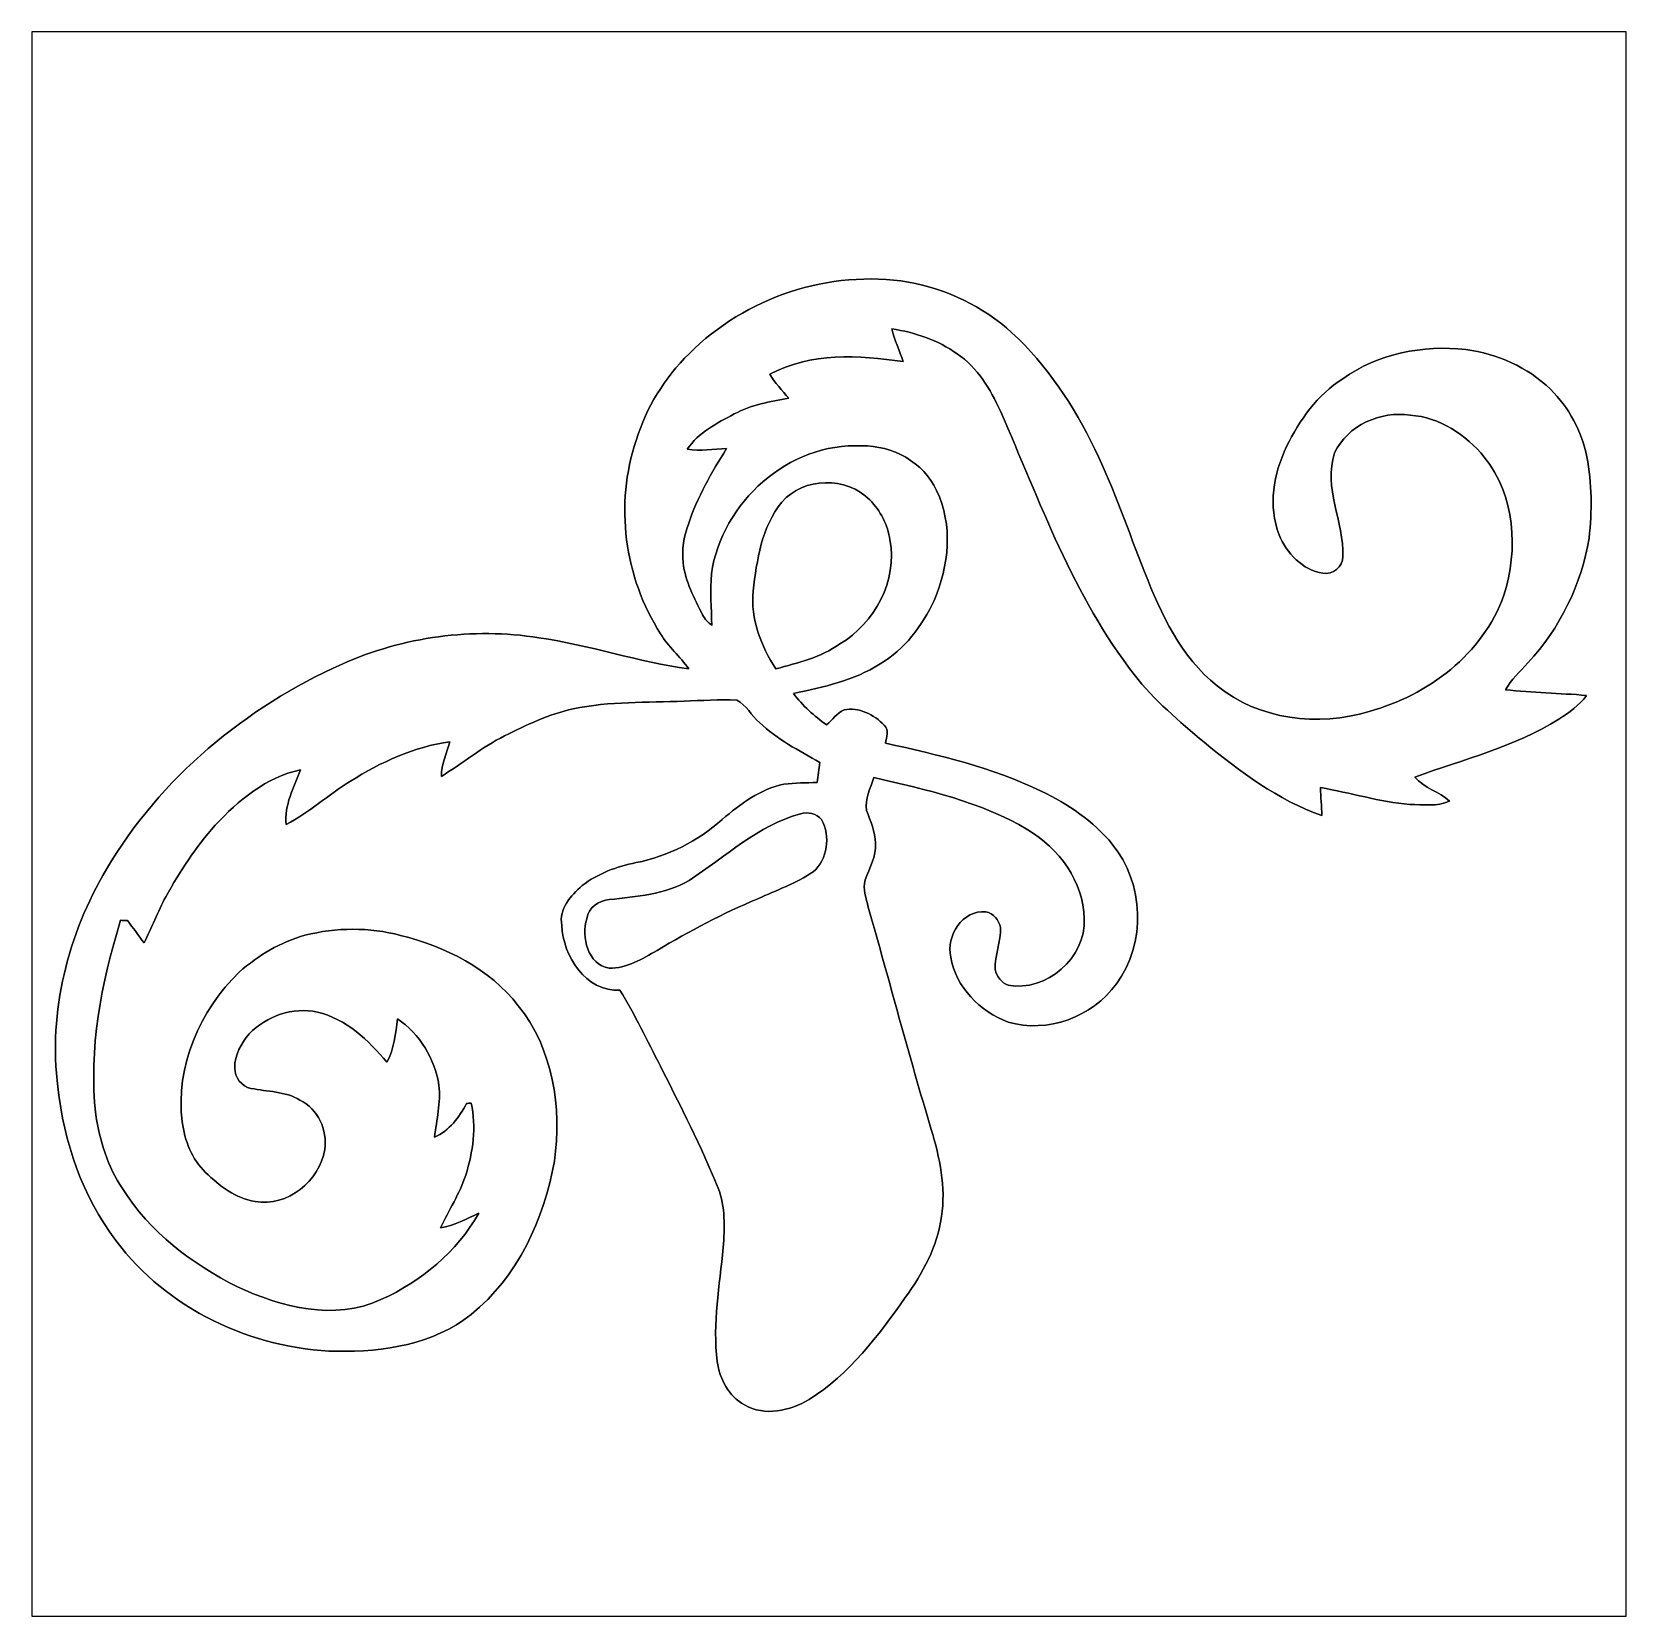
# Model space of a CAD drawing. Header units: centimetres. Extents: x -16.8 to 16.8, y -16.7 to 16.7.
import ezdxf

# ---------------------------------------------------------------- set-up
doc = ezdxf.new("R2010")
doc.units = ezdxf.units.CM
doc.header["$MEASUREMENT"] = 0
doc.layers.add('Layer 1', color=7, linetype='Continuous')

msp = doc.modelspace()

# ---------------------------------------------------------------- linework, layer by layer
at = {"layer": 'Layer 1', "color": 7}
for points, knots in [([(-16.77458, 16.66875), (-16.77458, 16.66875), (16.77458, 16.66875), (16.77458, 16.66875), (16.77458, 16.66875), (16.77458, 16.66875), (16.77458, -16.66875), (16.77458, -16.66875), (16.77458, -16.66875), (16.77458, -16.66875), (-16.77458, -16.66875), (-16.77458, -16.66875), (-16.77458, -16.66875), (-16.77458, -16.66875), (-16.77458, 16.66875), (-16.77458, 16.66875), (-16.77458, 16.66875), (-16.77458, 16.66875), (-16.77458, 16.66875), (-16.77458, 16.66875)], [0, 0, 0, 0, 0.16666667, 0.16666667, 0.16666667, 0.16666667, 0.33333333, 0.33333333, 0.33333333, 0.33333333, 0.5, 0.5, 0.5, 0.5, 0.66666667, 0.66666667, 0.66666667, 0.66666667, 1, 1, 1, 1]), ([(-2.94605, 9.89577), (-3.45652, 9.39059), (-3.84669, 8.76018), (-4.0573, 8.07297), (-4.0573, 8.07297), (-4.51132, 6.73206), (-4.312, 5.19183), (-3.54295, 4.00473), (-3.54295, 4.00473), (-3.38596, 3.72745), (-3.12914, 3.52637), (-2.9524, 3.2639), (-2.9524, 3.2639), (-4.01779, 3.40607), (-5.03943, 3.76872), (-6.10411, 3.91971), (-6.10411, 3.91971), (-7.50076, 4.13808), (-8.95526, 3.94088), (-10.24643, 3.36691), (-10.24643, 3.36691), (-12.27349, 2.4578), (-14.07372, 0.97226), (-15.20543, -0.95391), (-15.20543, -0.95391), (-16.01611, -2.32234), (-16.43133, -3.95182), (-16.22637, -5.54037), (-16.22637, -5.54037), (-16.10572, -6.69607), (-15.70743, -7.83096), (-15.00893, -8.76617), (-15.00893, -8.76617), (-13.92696, -10.20586), (-12.14332, -11.055), (-10.35438, -11.09627), (-10.35438, -11.09627), (-9.37366, -11.10862), (-8.31638, -10.95516), (-7.5311, -10.31946), (-7.5311, -10.31946), (-6.54861, -9.52994), (-5.99899, -8.31533), (-5.77991, -7.09718), (-5.77991, -7.09718), (-5.62046, -5.96865), (-5.80531, -4.72969), (-6.53944, -3.82411), (-6.53944, -3.82411), (-7.1441, -3.04341), (-8.07156, -2.57528), (-9.01559, -2.34491), (-9.01559, -2.34491), (-9.6714, -2.16994), (-10.37237, -2.17452), (-11.02889, -2.3428), (-11.02889, -2.3428), (-11.54395, -2.48144), (-12.00891, -2.76507), (-12.40825, -3.11432), (-12.40825, -3.11432), (-13.2401, -3.9183), (-13.75869, -5.10117), (-13.61087, -6.2678), (-13.61087, -6.2678), (-13.55937, -6.65868), (-13.41296, -7.05838), (-13.11769, -7.33178), (-13.11769, -7.33178), (-12.82629, -7.60906), (-12.48833, -7.8867), (-12.07664, -7.9435), (-12.07664, -7.9435), (-11.39296, -8.06626), (-10.72162, -7.51099), (-10.60979, -6.85094), (-10.60979, -6.85094), (-10.55088, -6.43961), (-10.75584, -5.99616), (-11.13261, -5.80813), (-11.13261, -5.80813), (-11.44552, -5.62398), (-11.81982, -5.63316), (-12.16519, -5.56295), (-12.16519, -5.56295), (-12.36239, -5.52662), (-12.50562, -5.33083), (-12.5035, -5.13468), (-12.5035, -5.13468), (-12.51514, -4.86269), (-12.3698, -4.61574), (-12.20047, -4.41537), (-12.20047, -4.41537), (-11.83146, -4.04636), (-11.28748, -3.84175), (-10.76607, -3.95993), (-10.76607, -3.95993), (-10.15788, -4.09681), (-9.69433, -4.55507), (-9.30169, -5.01191), (-9.30169, -5.01191), (-9.15529, -4.7304), (-9.11543, -4.41043), (-9.08085, -4.09963), (-9.08085, -4.09963), (-8.60989, -4.41396), (-8.29557, -4.93889), (-8.20914, -5.49557), (-8.20914, -5.49557), (-8.16716, -5.86317), (-8.25853, -6.22441), (-8.30051, -6.58707), (-8.30051, -6.58707), (-7.99042, -6.45548), (-7.77946, -6.17114), (-7.62706, -5.88151), (-7.62706, -5.88151), (-7.60271, -5.87939), (-7.55474, -5.87516), (-7.53039, -5.87304), (-7.53039, -5.87304), (-7.41751, -6.37611), (-7.49018, -6.90174), (-7.64575, -7.38752), (-7.64575, -7.38752), (-7.77134, -7.78016), (-7.99747, -8.12765), (-8.17668, -8.49559), (-8.17668, -8.49559), (-7.88705, -8.45467), (-7.63411, -8.3058), (-7.36988, -8.19221), (-7.36988, -8.19221), (-7.83202, -9.00183), (-8.58344, -9.63083), (-9.4301, -10.00901), (-9.4301, -10.00901), (-10.40412, -10.46198), (-11.52384, -10.16564), (-12.45059, -9.73772), (-12.45059, -9.73772), (-13.40591, -9.25971), (-14.29385, -8.58626), (-14.86817, -7.67186), (-14.86817, -7.67186), (-15.18214, -7.21113), (-15.34336, -6.66503), (-15.43015, -6.11928), (-15.43015, -6.11928), (-15.58466, -4.73534), (-15.31444, -3.3461), (-14.90804, -2.02706), (-14.90804, -2.02706), (-14.85971, -2.02777), (-14.81173, -2.02847), (-14.76375, -2.02918), (-14.76375, -2.02918), (-14.64557, -2.18581), (-14.53127, -2.34527), (-14.41344, -2.5019), (-14.41344, -2.5019), (-14.25011, -2.1844), (-14.12804, -1.84644), (-13.95624, -1.53247), (-13.95624, -1.53247), (-13.66449, -0.99695), (-13.32124, -0.48648), (-12.92013, -0.02681), (-12.92013, -0.02681), (-12.42907, 0.49177), (-11.84134, 0.99307), (-11.12273, 1.137), (-11.12273, 1.137), (-11.26173, 0.76835), (-11.46669, 0.39617), (-11.42365, -0.01129), (-11.42365, -0.01129), (-10.9414, 0.24271), (-10.53359, 0.61242), (-10.07286, 0.90029), (-10.07286, 0.90029), (-9.43504, 1.30175), (-8.7316, 1.62313), (-7.98019, 1.73143), (-7.98019, 1.73143), (-8.04933, 1.49049), (-8.15622, 1.25695), (-8.15658, 1.00118), (-8.15658, 1.00118), (-7.71172, 1.28199), (-7.29933, 1.61713), (-6.82766, 1.85385), (-6.82766, 1.85385), (-6.36588, 2.08703), (-5.89315, 2.3114), (-5.3848, 2.42288), (-5.3848, 2.42288), (-4.61786, 2.58727), (-3.82976, 2.55094), (-3.05082, 2.58586), (-3.05082, 2.58586), (-2.6797, 2.59397), (-2.30858, 2.62749), (-1.9371, 2.60914), (-1.9371, 2.60914), (-1.74096, 2.49731), (-1.63371, 2.28036), (-1.46015, 2.13783), (-1.46015, 2.13783), (-1.09608, 1.77447), (-0.629, 1.55258), (-0.19297, 1.29187), (-0.19297, 1.29187), (-0.21484, 1.15358), (-0.23354, 1.016), (-0.24977, 0.87665), (-0.24977, 0.87665), (-0.48225, 0.86466), (-0.71614, 0.86607), (-0.94721, 0.83749), (-0.94721, 0.83749), (-1.44709, 0.73201), (-1.87149, 0.42721), (-2.24578, 0.09349), (-2.24578, 0.09349), (-2.75943, -0.35878), (-3.38773, -0.67839), (-4.05906, -0.81315), (-4.05906, -0.81315), (-4.46617, -0.89218), (-4.86339, -1.04211), (-5.19536, -1.29575), (-5.19536, -1.29575), (-5.42996, -1.50671), (-5.69242, -1.78611), (-5.62328, -2.13289), (-5.62328, -2.13289), (-5.59576, -2.78059), (-5.11704, -3.52743), (-4.39949, -3.49885), (-4.39949, -3.49885), (-4.08234, -4.01355), (-3.82482, -4.56212), (-3.54612, -5.09799), (-3.54612, -5.09799), (-3.1242, -5.9436), (-2.68288, -6.78215), (-2.33468, -7.66198), (-2.33468, -7.66198), (-2.17629, -8.05815), (-2.19569, -8.4963), (-2.22709, -8.91399), (-2.22709, -8.91399), (-2.30046, -9.71091), (-2.45075, -10.50925), (-2.35444, -11.31217), (-2.35444, -11.31217), (-2.29729, -11.67342), (-2.11526, -12.04383), (-1.77976, -12.22057), (-1.77976, -12.22057), (-1.35608, -12.47457), (-0.81739, -12.34899), (-0.41628, -12.10839), (-0.41628, -12.10839), (0.43109, -11.58134), (1.03646, -10.76678), (1.60443, -9.96527), (1.60443, -9.96527), (1.97132, -9.45938), (2.28283, -8.88859), (2.3682, -8.2617), (2.3682, -8.2617), (2.46309, -7.64293), (2.32728, -7.0171), (2.15159, -6.42549), (2.15159, -6.42549), (1.68416, -4.87433), (1.26929, -3.30764), (0.82726, -1.74943), (0.82726, -1.74943), (0.78564, -1.5621), (0.70097, -1.37125), (0.76341, -1.17687), (0.76341, -1.17687), (0.84455, -0.92357), (1.00401, -0.68227), (0.97508, -0.40569), (0.97508, -0.40569), (0.98249, -0.16051), (0.86536, 0.05821), (0.79163, 0.28434), (0.79163, 0.28434), (0.74824, 0.5267), (0.87524, 0.75142), (0.94121, 0.9779), (0.94121, 0.9779), (2.04964, 0.71967), (3.19617, 0.47413), (4.18289, -0.12065), (4.18289, -0.12065), (4.83729, -0.51223), (5.35834, -1.21179), (5.37104, -1.99319), (5.37104, -1.99319), (5.4102, -2.81234), (4.57764, -3.5433), (3.77014, -3.3909), (3.77014, -3.3909), (3.63361, -3.34116), (3.52425, -3.20675), (3.49779, -3.06388), (3.49779, -3.06388), (3.48403, -2.76225), (3.61703, -2.4765), (3.61244, -2.17523), (3.61244, -2.17523), (3.56588, -2.02918), (3.46569, -1.8669), (3.29812, -1.85103), (3.29812, -1.85103), (2.81129, -1.7974), (2.45992, -2.35479), (2.56293, -2.80035), (2.56293, -2.80035), (2.66735, -3.42971), (3.18135, -3.95429), (3.76873, -4.16772), (3.76873, -4.16772), (4.59564, -4.4129), (5.54461, -4.05871), (6.04696, -3.36585), (6.04696, -3.36585), (6.68443, -2.51531), (6.63081, -1.24178), (5.9623, -0.42404), (5.9623, -0.42404), (5.5626, 0.06244), (5.02849, 0.42157), (4.46334, 0.68968), (4.46334, 0.68968), (3.43076, 1.19309), (2.30293, 1.45168), (1.18816, 1.70215), (1.18816, 1.70215), (1.21003, 1.82598), (1.26718, 1.9745), (1.1624, 2.07786), (1.1624, 2.07786), (0.94827, 2.29835), (0.63183, 2.47086), (0.31574, 2.4003), (0.31574, 2.4003), (0.16651, 2.33539), (0.07126, 2.19181), (-0.04939, 2.08739), (-0.04939, 2.08739), (-0.31503, 2.27083), (-0.55421, 2.49026), (-0.7493, 2.74779), (-0.7493, 2.74779), (-0.12065, 2.88114), (0.52634, 3.0166), (1.07527, 3.36868), (1.07527, 3.36868), (1.59385, 3.66783), (1.95827, 4.17336), (2.21192, 4.705), (2.21192, 4.705), (2.52271, 5.42854), (2.61832, 6.29356), (2.26166, 7.01922), (2.26166, 7.01922), (1.99813, 7.61612), (1.32539, 7.96749), (0.68827, 7.95796), (0.68827, 7.95796), (-0.84702, 8.03416), (-2.26236, 6.76275), (-2.47474, 5.26344), (-2.47474, 5.26344), (-2.50296, 4.90291), (-2.47438, 4.54166), (-2.46874, 4.18042), (-2.46874, 4.18042), (-2.54459, 4.24145), (-2.61585, 4.30989), (-2.65889, 4.39843), (-2.65889, 4.39843), (-2.83598, 4.74733), (-3.02048, 5.10469), (-3.07128, 5.49769), (-3.07128, 5.49769), (-3.09809, 5.7718), (-3.05576, 6.05049), (-2.96016, 6.30837), (-2.96016, 6.30837), (-2.77495, 6.8774), (-2.46909, 7.39669), (-2.15441, 7.90187), (-2.15441, 7.90187), (-2.43064, 7.89517), (-2.70581, 7.83872), (-2.98203, 7.88599), (-2.98203, 7.88599), (-2.74638, 8.23489), (-2.36044, 8.44091), (-1.99461, 8.62789), (-1.99461, 8.62789), (-1.64042, 8.8198), (-1.23931, 8.88788), (-0.84773, 8.95914), (-0.84773, 8.95914), (-0.98813, 9.12177), (-1.13594, 9.28017), (-1.24742, 9.46467), (-1.24742, 9.46467), (-0.38347, 9.92681), (0.62548, 9.86402), (1.56422, 9.73208), (1.56422, 9.73208), (1.48272, 9.96174), (1.37901, 10.18399), (1.32151, 10.42176), (1.32151, 10.42176), (1.8094, 10.34097), (2.29376, 10.18716), (2.69557, 9.89118), (2.69557, 9.89118), (3.13231, 9.61319), (3.39302, 9.14294), (3.60856, 8.68715), (3.60856, 8.68715), (4.44041, 6.78991), (5.13362, 4.7946), (6.42479, 3.14501), (6.42479, 3.14501), (6.8393, 2.59821), (7.37729, 2.16606), (7.89234, 1.71873), (7.89234, 1.71873), (8.64764, 1.10561), (9.44457, 0.50341), (10.37061, 0.17604), (10.37061, 0.17604), (10.37308, 0.37359), (10.34133, 0.56903), (10.34309, 0.76623), (10.34309, 0.76623), (10.97174, 0.65687), (11.58734, 0.46602), (12.22481, 0.41134), (12.22481, 0.41134), (12.49856, 0.41557), (12.80089, 0.35701), (13.05772, 0.48154), (13.05772, 0.48154), (12.84393, 0.68651), (12.52185, 0.74965), (12.33029, 0.98778), (12.33029, 0.98778), (13.35052, 1.36208), (14.43108, 1.62066), (15.35994, 2.20874), (15.35994, 2.20874), (15.5762, 2.34315), (15.78963, 2.49731), (15.94097, 2.70581), (15.94097, 2.70581), (15.373, 2.75237), (14.8022, 2.76296), (14.23529, 2.82363), (14.23529, 2.82363), (14.35206, 3.04341), (14.54714, 3.20428), (14.70766, 3.39019), (14.70766, 3.39019), (15.38005, 4.11515), (15.83408, 5.04014), (15.99565, 6.01557), (15.99565, 6.01557), (16.05668, 6.5846), (16.06021, 7.16633), (15.94697, 7.72936), (15.94697, 7.72936), (15.8369, 8.26347), (15.57373, 8.76794), (15.18003, 9.14753), (15.18003, 9.14753), (14.70484, 9.61778), (14.06066, 9.89189), (13.40414, 9.98361), (13.40414, 9.98361), (12.50668, 10.08415), (11.55136, 9.90424), (10.81229, 9.3666), (10.81229, 9.3666), (10.27642, 9.03287), (9.90247, 8.50018), (9.62872, 7.94173), (9.62872, 7.94173), (9.35284, 7.37059), (9.24137, 6.69219), (9.46997, 6.08471), (9.46997, 6.08471), (9.63366, 5.69948), (9.96068, 5.33859), (10.39248, 5.27544), (10.39248, 5.27544), (10.60168, 5.24263), (10.81405, 5.41373), (10.8144, 5.62575), (10.8144, 5.62575), (10.84016, 6.36305), (10.39601, 7.0739), (10.64048, 7.81085), (10.64048, 7.81085), (10.90965, 8.39117), (11.61309, 8.69809), (12.23045, 8.6039), (12.23045, 8.6039), (12.84958, 8.5598), (13.40591, 8.1915), (13.78867, 7.72019), (13.78867, 7.72019), (14.44131, 6.91444), (14.50799, 5.77286), (14.20319, 4.81224), (14.20319, 4.81224), (13.76292, 3.57646), (12.60369, 2.70616), (11.36509, 2.36855), (11.36509, 2.36855), (10.29547, 2.04752), (9.04699, 2.18899), (8.16539, 2.90865), (8.16539, 2.90865), (7.40939, 3.51367), (6.98429, 4.42066), (6.64175, 5.30401), (6.64175, 5.30401), (6.29567, 6.16585), (6.00463, 7.05132), (5.594, 7.88564), (5.594, 7.88564), (5.16008, 8.79546), (4.5914, 9.652), (3.84916, 10.33921), (3.84916, 10.33921), (3.24238, 10.89307), (2.47579, 11.25361), (1.67111, 11.4046), (1.67111, 11.4046), (0.00952, 11.67553), (-1.75895, 11.08534), (-2.94605, 9.89577)], [0, 0, 0, 0, 0.00714286, 0.00714286, 0.00714286, 0.00714286, 0.01428571, 0.01428571, 0.01428571, 0.01428571, 0.02142857, 0.02142857, 0.02142857, 0.02142857, 0.02857143, 0.02857143, 0.02857143, 0.02857143, 0.03571429, 0.03571429, 0.03571429, 0.03571429, 0.04285714, 0.04285714, 0.04285714, 0.04285714, 0.05, 0.05, 0.05, 0.05, 0.05714286, 0.05714286, 0.05714286, 0.05714286, 0.06428571, 0.06428571, 0.06428571, 0.06428571, 0.07142857, 0.07142857, 0.07142857, 0.07142857, 0.07857143, 0.07857143, 0.07857143, 0.07857143, 0.08571429, 0.08571429, 0.08571429, 0.08571429, 0.09285714, 0.09285714, 0.09285714, 0.09285714, 0.1, 0.1, 0.1, 0.1, 0.10714286, 0.10714286, 0.10714286, 0.10714286, 0.11428571, 0.11428571, 0.11428571, 0.11428571, 0.12142857, 0.12142857, 0.12142857, 0.12142857, 0.12857143, 0.12857143, 0.12857143, 0.12857143, 0.13571429, 0.13571429, 0.13571429, 0.13571429, 0.14285714, 0.14285714, 0.14285714, 0.14285714, 0.15, 0.15, 0.15, 0.15, 0.15714286, 0.15714286, 0.15714286, 0.15714286, 0.16428571, 0.16428571, 0.16428571, 0.16428571, 0.17142857, 0.17142857, 0.17142857, 0.17142857, 0.17857143, 0.17857143, 0.17857143, 0.17857143, 0.18571429, 0.18571429, 0.18571429, 0.18571429, 0.19285714, 0.19285714, 0.19285714, 0.19285714, 0.2, 0.2, 0.2, 0.2, 0.20714286, 0.20714286, 0.20714286, 0.20714286, 0.21428571, 0.21428571, 0.21428571, 0.21428571, 0.22142857, 0.22142857, 0.22142857, 0.22142857, 0.22857143, 0.22857143, 0.22857143, 0.22857143, 0.23571429, 0.23571429, 0.23571429, 0.23571429, 0.24285714, 0.24285714, 0.24285714, 0.24285714, 0.25, 0.25, 0.25, 0.25, 0.25714286, 0.25714286, 0.25714286, 0.25714286, 0.26428571, 0.26428571, 0.26428571, 0.26428571, 0.27142857, 0.27142857, 0.27142857, 0.27142857, 0.27857143, 0.27857143, 0.27857143, 0.27857143, 0.28571429, 0.28571429, 0.28571429, 0.28571429, 0.29285714, 0.29285714, 0.29285714, 0.29285714, 0.3, 0.3, 0.3, 0.3, 0.30714286, 0.30714286, 0.30714286, 0.30714286, 0.31428571, 0.31428571, 0.31428571, 0.31428571, 0.32142857, 0.32142857, 0.32142857, 0.32142857, 0.32857143, 0.32857143, 0.32857143, 0.32857143, 0.33571429, 0.33571429, 0.33571429, 0.33571429, 0.34285714, 0.34285714, 0.34285714, 0.34285714, 0.35, 0.35, 0.35, 0.35, 0.35714286, 0.35714286, 0.35714286, 0.35714286, 0.36428571, 0.36428571, 0.36428571, 0.36428571, 0.37142857, 0.37142857, 0.37142857, 0.37142857, 0.37857143, 0.37857143, 0.37857143, 0.37857143, 0.38571429, 0.38571429, 0.38571429, 0.38571429, 0.39285714, 0.39285714, 0.39285714, 0.39285714, 0.4, 0.4, 0.4, 0.4, 0.40714286, 0.40714286, 0.40714286, 0.40714286, 0.41428571, 0.41428571, 0.41428571, 0.41428571, 0.42142857, 0.42142857, 0.42142857, 0.42142857, 0.42857143, 0.42857143, 0.42857143, 0.42857143, 0.43571429, 0.43571429, 0.43571429, 0.43571429, 0.44285714, 0.44285714, 0.44285714, 0.44285714, 0.45, 0.45, 0.45, 0.45, 0.45714286, 0.45714286, 0.45714286, 0.45714286, 0.46428571, 0.46428571, 0.46428571, 0.46428571, 0.47142857, 0.47142857, 0.47142857, 0.47142857, 0.47857143, 0.47857143, 0.47857143, 0.47857143, 0.48571429, 0.48571429, 0.48571429, 0.48571429, 0.49285714, 0.49285714, 0.49285714, 0.49285714, 0.5, 0.5, 0.5, 0.5, 0.50714286, 0.50714286, 0.50714286, 0.50714286, 0.51428571, 0.51428571, 0.51428571, 0.51428571, 0.52142857, 0.52142857, 0.52142857, 0.52142857, 0.52857143, 0.52857143, 0.52857143, 0.52857143, 0.53571429, 0.53571429, 0.53571429, 0.53571429, 0.54285714, 0.54285714, 0.54285714, 0.54285714, 0.55, 0.55, 0.55, 0.55, 0.55714286, 0.55714286, 0.55714286, 0.55714286, 0.56428571, 0.56428571, 0.56428571, 0.56428571, 0.57142857, 0.57142857, 0.57142857, 0.57142857, 0.57857143, 0.57857143, 0.57857143, 0.57857143, 0.58571429, 0.58571429, 0.58571429, 0.58571429, 0.59285714, 0.59285714, 0.59285714, 0.59285714, 0.6, 0.6, 0.6, 0.6, 0.60714286, 0.60714286, 0.60714286, 0.60714286, 0.61428571, 0.61428571, 0.61428571, 0.61428571, 0.62142857, 0.62142857, 0.62142857, 0.62142857, 0.62857143, 0.62857143, 0.62857143, 0.62857143, 0.63571429, 0.63571429, 0.63571429, 0.63571429, 0.64285714, 0.64285714, 0.64285714, 0.64285714, 0.65, 0.65, 0.65, 0.65, 0.65714286, 0.65714286, 0.65714286, 0.65714286, 0.66428571, 0.66428571, 0.66428571, 0.66428571, 0.67142857, 0.67142857, 0.67142857, 0.67142857, 0.67857143, 0.67857143, 0.67857143, 0.67857143, 0.68571429, 0.68571429, 0.68571429, 0.68571429, 0.69285714, 0.69285714, 0.69285714, 0.69285714, 0.7, 0.7, 0.7, 0.7, 0.70714286, 0.70714286, 0.70714286, 0.70714286, 0.71428571, 0.71428571, 0.71428571, 0.71428571, 0.72142857, 0.72142857, 0.72142857, 0.72142857, 0.72857143, 0.72857143, 0.72857143, 0.72857143, 0.73571429, 0.73571429, 0.73571429, 0.73571429, 0.74285714, 0.74285714, 0.74285714, 0.74285714, 0.75, 0.75, 0.75, 0.75, 0.75714286, 0.75714286, 0.75714286, 0.75714286, 0.76428571, 0.76428571, 0.76428571, 0.76428571, 0.77142857, 0.77142857, 0.77142857, 0.77142857, 0.77857143, 0.77857143, 0.77857143, 0.77857143, 0.78571429, 0.78571429, 0.78571429, 0.78571429, 0.79285714, 0.79285714, 0.79285714, 0.79285714, 0.8, 0.8, 0.8, 0.8, 0.80714286, 0.80714286, 0.80714286, 0.80714286, 0.81428571, 0.81428571, 0.81428571, 0.81428571, 0.82142857, 0.82142857, 0.82142857, 0.82142857, 0.82857143, 0.82857143, 0.82857143, 0.82857143, 0.83571429, 0.83571429, 0.83571429, 0.83571429, 0.84285714, 0.84285714, 0.84285714, 0.84285714, 0.85, 0.85, 0.85, 0.85, 0.85714286, 0.85714286, 0.85714286, 0.85714286, 0.86428571, 0.86428571, 0.86428571, 0.86428571, 0.87142857, 0.87142857, 0.87142857, 0.87142857, 0.87857143, 0.87857143, 0.87857143, 0.87857143, 0.88571429, 0.88571429, 0.88571429, 0.88571429, 0.89285714, 0.89285714, 0.89285714, 0.89285714, 0.9, 0.9, 0.9, 0.9, 0.90714286, 0.90714286, 0.90714286, 0.90714286, 0.91428571, 0.91428571, 0.91428571, 0.91428571, 0.92142857, 0.92142857, 0.92142857, 0.92142857, 0.92857143, 0.92857143, 0.92857143, 0.92857143, 0.93571429, 0.93571429, 0.93571429, 0.93571429, 0.94285714, 0.94285714, 0.94285714, 0.94285714, 0.95, 0.95, 0.95, 0.95, 0.95714286, 0.95714286, 0.95714286, 0.95714286, 0.96428571, 0.96428571, 0.96428571, 0.96428571, 0.97142857, 0.97142857, 0.97142857, 0.97142857, 0.97857143, 0.97857143, 0.97857143, 0.97857143, 0.98571429, 0.98571429, 0.98571429, 0.98571429, 1, 1, 1, 1]), ([(-0.9906, 6.7751), (-0.53199, 7.30321), (0.37289, 7.31732), (0.85937, 6.82131), (0.85937, 6.82131), (1.07809, 6.58918), (1.24072, 6.29603), (1.28341, 5.97641), (1.28341, 5.97641), (1.44568, 5.11669), (0.96379, 4.23157), (0.23036, 3.7913), (0.23036, 3.7913), (-0.16863, 3.50449), (-0.65088, 3.39196), (-1.11725, 3.26602), (-1.11725, 3.26602), (-1.43439, 3.74579), (-1.65418, 4.31871), (-1.59456, 4.90255), (-1.59456, 4.90255), (-1.52083, 5.55554), (-1.41923, 6.24769), (-0.9906, 6.7751)], [0, 0, 0, 0, 0.14285714, 0.14285714, 0.14285714, 0.14285714, 0.28571429, 0.28571429, 0.28571429, 0.28571429, 0.42857143, 0.42857143, 0.42857143, 0.42857143, 0.57142857, 0.57142857, 0.57142857, 0.57142857, 0.71428571, 0.71428571, 0.71428571, 0.71428571, 1, 1, 1, 1]), ([(-0.60149, 0.21167), (-0.44591, 0.26211), (-0.25859, 0.21907), (-0.15487, 0.09137), (-0.15487, 0.09137), (0.02716, -0.25894), (-0.02081, -0.74366), (-0.33267, -1.00577), (-0.33267, -1.00577), (-0.69109, -1.2513), (-1.10596, -1.39171), (-1.49754, -1.57233), (-1.49754, -1.57233), (-2.23097, -1.88172), (-2.93546, -2.25284), (-3.61774, -2.66171), (-3.61774, -2.66171), (-3.92853, -2.83774), (-4.25909, -3.03777), (-4.62668, -3.03565), (-4.62668, -3.03565), (-5.07824, -2.95169), (-5.21829, -2.37737), (-5.09658, -1.99319), (-5.09658, -1.99319), (-5.07153, -1.7526), (-4.84399, -1.61713), (-4.62386, -1.59138), (-4.62386, -1.59138), (-4.05236, -1.52047), (-3.44805, -1.48837), (-2.94076, -1.18745), (-2.94076, -1.18745), (-2.18052, -0.69497), (-1.49825, -0.02469), (-0.60149, 0.21167)], [0, 0, 0, 0, 0.1, 0.1, 0.1, 0.1, 0.2, 0.2, 0.2, 0.2, 0.3, 0.3, 0.3, 0.3, 0.4, 0.4, 0.4, 0.4, 0.5, 0.5, 0.5, 0.5, 0.6, 0.6, 0.6, 0.6, 0.7, 0.7, 0.7, 0.7, 0.8, 0.8, 0.8, 0.8, 1, 1, 1, 1])]:
    msp.add_open_spline(points, degree=3, knots=knots, dxfattribs=at)
at = {"layer": 'Layer 1', "color": 251}
for points, knots in [([(-2.94605, 9.89577), (-1.75895, 11.08534), (0.00952, 11.67553), (1.67111, 11.4046), (1.67111, 11.4046), (2.47579, 11.25361), (3.24238, 10.89307), (3.84916, 10.33921), (3.84916, 10.33921), (4.5914, 9.652), (5.16008, 8.79546), (5.594, 7.88564), (5.594, 7.88564), (6.00463, 7.05132), (6.29567, 6.16585), (6.64175, 5.30401), (6.64175, 5.30401), (6.98429, 4.42066), (7.40939, 3.51367), (8.16539, 2.90865), (8.16539, 2.90865), (9.04699, 2.18899), (10.29547, 2.04752), (11.36509, 2.36855), (11.36509, 2.36855), (12.60369, 2.70616), (13.76292, 3.57646), (14.20319, 4.81224), (14.20319, 4.81224), (14.50799, 5.77286), (14.44131, 6.91444), (13.78867, 7.72019), (13.78867, 7.72019), (13.40591, 8.1915), (12.84958, 8.5598), (12.23045, 8.6039), (12.23045, 8.6039), (11.61309, 8.69809), (10.90965, 8.39117), (10.64048, 7.81085), (10.64048, 7.81085), (10.39601, 7.0739), (10.84016, 6.36305), (10.8144, 5.62575), (10.8144, 5.62575), (10.81405, 5.41373), (10.60168, 5.24263), (10.39248, 5.27544), (10.39248, 5.27544), (9.96068, 5.33859), (9.63366, 5.69948), (9.46997, 6.08471), (9.46997, 6.08471), (9.24137, 6.69219), (9.35284, 7.37059), (9.62872, 7.94173), (9.62872, 7.94173), (9.90247, 8.50018), (10.27642, 9.03287), (10.81229, 9.3666), (10.81229, 9.3666), (11.55136, 9.90424), (12.50668, 10.08415), (13.40414, 9.98361), (13.40414, 9.98361), (14.06066, 9.89189), (14.70484, 9.61778), (15.18003, 9.14753), (15.18003, 9.14753), (15.57373, 8.76794), (15.8369, 8.26347), (15.94697, 7.72936), (15.94697, 7.72936), (16.06021, 7.16633), (16.05668, 6.5846), (15.99565, 6.01557), (15.99565, 6.01557), (15.83408, 5.04014), (15.38005, 4.11515), (14.70766, 3.39019), (14.70766, 3.39019), (14.54714, 3.20428), (14.35206, 3.04341), (14.23529, 2.82363), (14.23529, 2.82363), (14.8022, 2.76296), (15.373, 2.75237), (15.94097, 2.70581), (15.94097, 2.70581), (15.78963, 2.49731), (15.5762, 2.34315), (15.35994, 2.20874), (15.35994, 2.20874), (14.43108, 1.62066), (13.35052, 1.36208), (12.33029, 0.98778), (12.33029, 0.98778), (12.52185, 0.74965), (12.84393, 0.68651), (13.05772, 0.48154), (13.05772, 0.48154), (12.80089, 0.35701), (12.49856, 0.41557), (12.22481, 0.41134), (12.22481, 0.41134), (11.58734, 0.46602), (10.97174, 0.65687), (10.34309, 0.76623), (10.34309, 0.76623), (10.34133, 0.56903), (10.37308, 0.37359), (10.37061, 0.17604), (10.37061, 0.17604), (9.44457, 0.50341), (8.64764, 1.10561), (7.89234, 1.71873), (7.89234, 1.71873), (7.37729, 2.16606), (6.8393, 2.59821), (6.42479, 3.14501), (6.42479, 3.14501), (5.13362, 4.7946), (4.44041, 6.78991), (3.60856, 8.68715), (3.60856, 8.68715), (3.39302, 9.14294), (3.13231, 9.61319), (2.69557, 9.89118), (2.69557, 9.89118), (2.29376, 10.18716), (1.8094, 10.34097), (1.32151, 10.42176), (1.32151, 10.42176), (1.37901, 10.18399), (1.48272, 9.96174), (1.56422, 9.73208), (1.56422, 9.73208), (0.62548, 9.86402), (-0.38347, 9.92681), (-1.24742, 9.46467), (-1.24742, 9.46467), (-1.13594, 9.28017), (-0.98813, 9.12177), (-0.84773, 8.95914), (-0.84773, 8.95914), (-1.23931, 8.88788), (-1.64042, 8.8198), (-1.99461, 8.62789), (-1.99461, 8.62789), (-2.36044, 8.44091), (-2.74638, 8.23489), (-2.98203, 7.88599), (-2.98203, 7.88599), (-2.70581, 7.83872), (-2.43064, 7.89517), (-2.15441, 7.90187), (-2.15441, 7.90187), (-2.46909, 7.39669), (-2.77495, 6.8774), (-2.96016, 6.30837), (-2.96016, 6.30837), (-3.05576, 6.05049), (-3.09809, 5.7718), (-3.07128, 5.49769), (-3.07128, 5.49769), (-3.02048, 5.10469), (-2.83598, 4.74733), (-2.65889, 4.39843), (-2.65889, 4.39843), (-2.61585, 4.30989), (-2.54459, 4.24145), (-2.46874, 4.18042), (-2.46874, 4.18042), (-2.47438, 4.54166), (-2.50296, 4.90291), (-2.47474, 5.26344), (-2.47474, 5.26344), (-2.26236, 6.76275), (-0.84702, 8.03416), (0.68827, 7.95796), (0.68827, 7.95796), (1.32539, 7.96749), (1.99813, 7.61612), (2.26166, 7.01922), (2.26166, 7.01922), (2.61832, 6.29356), (2.52271, 5.42854), (2.21192, 4.705), (2.21192, 4.705), (1.95827, 4.17336), (1.59385, 3.66783), (1.07527, 3.36868), (1.07527, 3.36868), (0.52634, 3.0166), (-0.12065, 2.88114), (-0.7493, 2.74779), (-0.7493, 2.74779), (-0.55421, 2.49026), (-0.31503, 2.27083), (-0.04939, 2.08739), (-0.04939, 2.08739), (0.07126, 2.19181), (0.16651, 2.33539), (0.31574, 2.4003), (0.31574, 2.4003), (0.63183, 2.47086), (0.94827, 2.29835), (1.1624, 2.07786), (1.1624, 2.07786), (1.26718, 1.9745), (1.21003, 1.82598), (1.18816, 1.70215), (1.18816, 1.70215), (2.30293, 1.45168), (3.43076, 1.19309), (4.46334, 0.68968), (4.46334, 0.68968), (5.02849, 0.42157), (5.5626, 0.06244), (5.9623, -0.42404), (5.9623, -0.42404), (6.63081, -1.24178), (6.68443, -2.51531), (6.04696, -3.36585), (6.04696, -3.36585), (5.54461, -4.05871), (4.59564, -4.4129), (3.76873, -4.16772), (3.76873, -4.16772), (3.18135, -3.95429), (2.66735, -3.42971), (2.56293, -2.80035), (2.56293, -2.80035), (2.45992, -2.35479), (2.81129, -1.7974), (3.29812, -1.85103), (3.29812, -1.85103), (3.46569, -1.8669), (3.56588, -2.02918), (3.61244, -2.17523), (3.61244, -2.17523), (3.61703, -2.4765), (3.48403, -2.76225), (3.49779, -3.06388), (3.49779, -3.06388), (3.52425, -3.20675), (3.63361, -3.34116), (3.77014, -3.3909), (3.77014, -3.3909), (4.57764, -3.5433), (5.4102, -2.81234), (5.37104, -1.99319), (5.37104, -1.99319), (5.35834, -1.21179), (4.83729, -0.51223), (4.18289, -0.12065), (4.18289, -0.12065), (3.19617, 0.47413), (2.04964, 0.71967), (0.94121, 0.9779), (0.94121, 0.9779), (0.87524, 0.75142), (0.74824, 0.5267), (0.79163, 0.28434), (0.79163, 0.28434), (0.86536, 0.05821), (0.98249, -0.16051), (0.97508, -0.40569), (0.97508, -0.40569), (1.00401, -0.68227), (0.84455, -0.92357), (0.76341, -1.17687), (0.76341, -1.17687), (0.70097, -1.37125), (0.78564, -1.5621), (0.82726, -1.74943), (0.82726, -1.74943), (1.26929, -3.30764), (1.68416, -4.87433), (2.15159, -6.42549), (2.15159, -6.42549), (2.32728, -7.0171), (2.46309, -7.64293), (2.3682, -8.2617), (2.3682, -8.2617), (2.28283, -8.88859), (1.97132, -9.45938), (1.60443, -9.96527), (1.60443, -9.96527), (1.03646, -10.76678), (0.43109, -11.58134), (-0.41628, -12.10839), (-0.41628, -12.10839), (-0.81739, -12.34899), (-1.35608, -12.47457), (-1.77976, -12.22057), (-1.77976, -12.22057), (-2.11526, -12.04383), (-2.29729, -11.67342), (-2.35444, -11.31217), (-2.35444, -11.31217), (-2.45075, -10.50925), (-2.30046, -9.71091), (-2.22709, -8.91399), (-2.22709, -8.91399), (-2.19569, -8.4963), (-2.17629, -8.05815), (-2.33468, -7.66198), (-2.33468, -7.66198), (-2.68288, -6.78215), (-3.1242, -5.9436), (-3.54612, -5.09799), (-3.54612, -5.09799), (-3.82482, -4.56212), (-4.08234, -4.01355), (-4.39949, -3.49885), (-4.39949, -3.49885), (-5.11704, -3.52743), (-5.59576, -2.78059), (-5.62328, -2.13289), (-5.62328, -2.13289), (-5.69242, -1.78611), (-5.42996, -1.50671), (-5.19536, -1.29575), (-5.19536, -1.29575), (-4.86339, -1.04211), (-4.46617, -0.89218), (-4.05906, -0.81315), (-4.05906, -0.81315), (-3.38773, -0.67839), (-2.75943, -0.35878), (-2.24578, 0.09349), (-2.24578, 0.09349), (-1.87149, 0.42721), (-1.44709, 0.73201), (-0.94721, 0.83749), (-0.94721, 0.83749), (-0.71614, 0.86607), (-0.48225, 0.86466), (-0.24977, 0.87665), (-0.24977, 0.87665), (-0.23354, 1.016), (-0.21484, 1.15358), (-0.19297, 1.29187), (-0.19297, 1.29187), (-0.629, 1.55258), (-1.09608, 1.77447), (-1.46015, 2.13783), (-1.46015, 2.13783), (-1.63371, 2.28036), (-1.74096, 2.49731), (-1.9371, 2.60914), (-1.9371, 2.60914), (-2.30858, 2.62749), (-2.6797, 2.59397), (-3.05082, 2.58586), (-3.05082, 2.58586), (-3.82976, 2.55094), (-4.61786, 2.58727), (-5.3848, 2.42288), (-5.3848, 2.42288), (-5.89315, 2.3114), (-6.36588, 2.08703), (-6.82766, 1.85385), (-6.82766, 1.85385), (-7.29933, 1.61713), (-7.71172, 1.28199), (-8.15658, 1.00118), (-8.15658, 1.00118), (-8.15622, 1.25695), (-8.04933, 1.49049), (-7.98019, 1.73143), (-7.98019, 1.73143), (-8.7316, 1.62313), (-9.43504, 1.30175), (-10.07286, 0.90029), (-10.07286, 0.90029), (-10.53359, 0.61242), (-10.9414, 0.24271), (-11.42365, -0.01129), (-11.42365, -0.01129), (-11.46669, 0.39617), (-11.26173, 0.76835), (-11.12273, 1.137), (-11.12273, 1.137), (-11.84134, 0.99307), (-12.42907, 0.49177), (-12.92013, -0.02681), (-12.92013, -0.02681), (-13.32124, -0.48648), (-13.66449, -0.99695), (-13.95624, -1.53247), (-13.95624, -1.53247), (-14.12804, -1.84644), (-14.25011, -2.1844), (-14.41344, -2.5019), (-14.41344, -2.5019), (-14.53127, -2.34527), (-14.64557, -2.18581), (-14.76375, -2.02918), (-14.76375, -2.02918), (-14.81173, -2.02847), (-14.85971, -2.02777), (-14.90804, -2.02706), (-14.90804, -2.02706), (-15.31444, -3.3461), (-15.58466, -4.73534), (-15.43015, -6.11928), (-15.43015, -6.11928), (-15.34336, -6.66503), (-15.18214, -7.21113), (-14.86817, -7.67186), (-14.86817, -7.67186), (-14.29385, -8.58626), (-13.40591, -9.25971), (-12.45059, -9.73772), (-12.45059, -9.73772), (-11.52384, -10.16564), (-10.40412, -10.46198), (-9.4301, -10.00901), (-9.4301, -10.00901), (-8.58344, -9.63083), (-7.83202, -9.00183), (-7.36988, -8.19221), (-7.36988, -8.19221), (-7.63411, -8.3058), (-7.88705, -8.45467), (-8.17668, -8.49559), (-8.17668, -8.49559), (-7.99747, -8.12765), (-7.77134, -7.78016), (-7.64575, -7.38752), (-7.64575, -7.38752), (-7.49018, -6.90174), (-7.41751, -6.37611), (-7.53039, -5.87304), (-7.53039, -5.87304), (-7.55474, -5.87516), (-7.60271, -5.87939), (-7.62706, -5.88151), (-7.62706, -5.88151), (-7.77946, -6.17114), (-7.99042, -6.45548), (-8.30051, -6.58707), (-8.30051, -6.58707), (-8.25853, -6.22441), (-8.16716, -5.86317), (-8.20914, -5.49557), (-8.20914, -5.49557), (-8.29557, -4.93889), (-8.60989, -4.41396), (-9.08085, -4.09963), (-9.08085, -4.09963), (-9.11543, -4.41043), (-9.15529, -4.7304), (-9.30169, -5.01191), (-9.30169, -5.01191), (-9.69433, -4.55507), (-10.15788, -4.09681), (-10.76607, -3.95993), (-10.76607, -3.95993), (-11.28748, -3.84175), (-11.83146, -4.04636), (-12.20047, -4.41537), (-12.20047, -4.41537), (-12.3698, -4.61574), (-12.51514, -4.86269), (-12.5035, -5.13468), (-12.5035, -5.13468), (-12.50562, -5.33083), (-12.36239, -5.52662), (-12.16519, -5.56295), (-12.16519, -5.56295), (-11.81982, -5.63316), (-11.44552, -5.62398), (-11.13261, -5.80813), (-11.13261, -5.80813), (-10.75584, -5.99616), (-10.55088, -6.43961), (-10.60979, -6.85094), (-10.60979, -6.85094), (-10.72162, -7.51099), (-11.39296, -8.06626), (-12.07664, -7.9435), (-12.07664, -7.9435), (-12.48833, -7.8867), (-12.82629, -7.60906), (-13.11769, -7.33178), (-13.11769, -7.33178), (-13.41296, -7.05838), (-13.55937, -6.65868), (-13.61087, -6.2678), (-13.61087, -6.2678), (-13.75869, -5.10117), (-13.2401, -3.9183), (-12.40825, -3.11432), (-12.40825, -3.11432), (-12.00891, -2.76507), (-11.54395, -2.48144), (-11.02889, -2.3428), (-11.02889, -2.3428), (-10.37237, -2.17452), (-9.6714, -2.16994), (-9.01559, -2.34491), (-9.01559, -2.34491), (-8.07156, -2.57528), (-7.1441, -3.04341), (-6.53944, -3.82411), (-6.53944, -3.82411), (-5.80531, -4.72969), (-5.62046, -5.96865), (-5.77991, -7.09718), (-5.77991, -7.09718), (-5.99899, -8.31533), (-6.54861, -9.52994), (-7.5311, -10.31946), (-7.5311, -10.31946), (-8.31638, -10.95516), (-9.37366, -11.10862), (-10.35438, -11.09627), (-10.35438, -11.09627), (-12.14332, -11.055), (-13.92696, -10.20586), (-15.00893, -8.76617), (-15.00893, -8.76617), (-15.70743, -7.83096), (-16.10572, -6.69607), (-16.22637, -5.54037), (-16.22637, -5.54037), (-16.43133, -3.95182), (-16.01611, -2.32234), (-15.20543, -0.95391), (-15.20543, -0.95391), (-14.07372, 0.97226), (-12.27349, 2.4578), (-10.24643, 3.36691), (-10.24643, 3.36691), (-8.95526, 3.94088), (-7.50076, 4.13808), (-6.10411, 3.91971), (-6.10411, 3.91971), (-5.03943, 3.76872), (-4.01779, 3.40607), (-2.9524, 3.2639), (-2.9524, 3.2639), (-3.12914, 3.52637), (-3.38596, 3.72745), (-3.54295, 4.00473), (-3.54295, 4.00473), (-4.312, 5.19183), (-4.51132, 6.73206), (-4.0573, 8.07297), (-4.0573, 8.07297), (-3.84669, 8.76018), (-3.45652, 9.39059), (-2.94605, 9.89577), (-2.94605, 9.89577), (-2.94605, 9.89577), (-2.94605, 9.89577), (-2.94605, 9.89577)], [0, 0, 0, 0, 0.0070922, 0.0070922, 0.0070922, 0.0070922, 0.0141844, 0.0141844, 0.0141844, 0.0141844, 0.0212766, 0.0212766, 0.0212766, 0.0212766, 0.02836879, 0.02836879, 0.02836879, 0.02836879, 0.03546099, 0.03546099, 0.03546099, 0.03546099, 0.04255319, 0.04255319, 0.04255319, 0.04255319, 0.04964539, 0.04964539, 0.04964539, 0.04964539, 0.05673759, 0.05673759, 0.05673759, 0.05673759, 0.06382979, 0.06382979, 0.06382979, 0.06382979, 0.07092199, 0.07092199, 0.07092199, 0.07092199, 0.07801418, 0.07801418, 0.07801418, 0.07801418, 0.08510638, 0.08510638, 0.08510638, 0.08510638, 0.09219858, 0.09219858, 0.09219858, 0.09219858, 0.09929078, 0.09929078, 0.09929078, 0.09929078, 0.10638298, 0.10638298, 0.10638298, 0.10638298, 0.11347518, 0.11347518, 0.11347518, 0.11347518, 0.12056738, 0.12056738, 0.12056738, 0.12056738, 0.12765957, 0.12765957, 0.12765957, 0.12765957, 0.13475177, 0.13475177, 0.13475177, 0.13475177, 0.14184397, 0.14184397, 0.14184397, 0.14184397, 0.14893617, 0.14893617, 0.14893617, 0.14893617, 0.15602837, 0.15602837, 0.15602837, 0.15602837, 0.16312057, 0.16312057, 0.16312057, 0.16312057, 0.17021277, 0.17021277, 0.17021277, 0.17021277, 0.17730496, 0.17730496, 0.17730496, 0.17730496, 0.18439716, 0.18439716, 0.18439716, 0.18439716, 0.19148936, 0.19148936, 0.19148936, 0.19148936, 0.19858156, 0.19858156, 0.19858156, 0.19858156, 0.20567376, 0.20567376, 0.20567376, 0.20567376, 0.21276596, 0.21276596, 0.21276596, 0.21276596, 0.21985816, 0.21985816, 0.21985816, 0.21985816, 0.22695035, 0.22695035, 0.22695035, 0.22695035, 0.23404255, 0.23404255, 0.23404255, 0.23404255, 0.24113475, 0.24113475, 0.24113475, 0.24113475, 0.24822695, 0.24822695, 0.24822695, 0.24822695, 0.25531915, 0.25531915, 0.25531915, 0.25531915, 0.26241135, 0.26241135, 0.26241135, 0.26241135, 0.26950355, 0.26950355, 0.26950355, 0.26950355, 0.27659574, 0.27659574, 0.27659574, 0.27659574, 0.28368794, 0.28368794, 0.28368794, 0.28368794, 0.29078014, 0.29078014, 0.29078014, 0.29078014, 0.29787234, 0.29787234, 0.29787234, 0.29787234, 0.30496454, 0.30496454, 0.30496454, 0.30496454, 0.31205674, 0.31205674, 0.31205674, 0.31205674, 0.31914894, 0.31914894, 0.31914894, 0.31914894, 0.32624113, 0.32624113, 0.32624113, 0.32624113, 0.33333333, 0.33333333, 0.33333333, 0.33333333, 0.34042553, 0.34042553, 0.34042553, 0.34042553, 0.34751773, 0.34751773, 0.34751773, 0.34751773, 0.35460993, 0.35460993, 0.35460993, 0.35460993, 0.36170213, 0.36170213, 0.36170213, 0.36170213, 0.36879433, 0.36879433, 0.36879433, 0.36879433, 0.37588652, 0.37588652, 0.37588652, 0.37588652, 0.38297872, 0.38297872, 0.38297872, 0.38297872, 0.39007092, 0.39007092, 0.39007092, 0.39007092, 0.39716312, 0.39716312, 0.39716312, 0.39716312, 0.40425532, 0.40425532, 0.40425532, 0.40425532, 0.41134752, 0.41134752, 0.41134752, 0.41134752, 0.41843972, 0.41843972, 0.41843972, 0.41843972, 0.42553191, 0.42553191, 0.42553191, 0.42553191, 0.43262411, 0.43262411, 0.43262411, 0.43262411, 0.43971631, 0.43971631, 0.43971631, 0.43971631, 0.44680851, 0.44680851, 0.44680851, 0.44680851, 0.45390071, 0.45390071, 0.45390071, 0.45390071, 0.46099291, 0.46099291, 0.46099291, 0.46099291, 0.46808511, 0.46808511, 0.46808511, 0.46808511, 0.4751773, 0.4751773, 0.4751773, 0.4751773, 0.4822695, 0.4822695, 0.4822695, 0.4822695, 0.4893617, 0.4893617, 0.4893617, 0.4893617, 0.4964539, 0.4964539, 0.4964539, 0.4964539, 0.5035461, 0.5035461, 0.5035461, 0.5035461, 0.5106383, 0.5106383, 0.5106383, 0.5106383, 0.5177305, 0.5177305, 0.5177305, 0.5177305, 0.5248227, 0.5248227, 0.5248227, 0.5248227, 0.53191489, 0.53191489, 0.53191489, 0.53191489, 0.53900709, 0.53900709, 0.53900709, 0.53900709, 0.54609929, 0.54609929, 0.54609929, 0.54609929, 0.55319149, 0.55319149, 0.55319149, 0.55319149, 0.56028369, 0.56028369, 0.56028369, 0.56028369, 0.56737589, 0.56737589, 0.56737589, 0.56737589, 0.57446809, 0.57446809, 0.57446809, 0.57446809, 0.58156028, 0.58156028, 0.58156028, 0.58156028, 0.58865248, 0.58865248, 0.58865248, 0.58865248, 0.59574468, 0.59574468, 0.59574468, 0.59574468, 0.60283688, 0.60283688, 0.60283688, 0.60283688, 0.60992908, 0.60992908, 0.60992908, 0.60992908, 0.61702128, 0.61702128, 0.61702128, 0.61702128, 0.62411348, 0.62411348, 0.62411348, 0.62411348, 0.63120567, 0.63120567, 0.63120567, 0.63120567, 0.63829787, 0.63829787, 0.63829787, 0.63829787, 0.64539007, 0.64539007, 0.64539007, 0.64539007, 0.65248227, 0.65248227, 0.65248227, 0.65248227, 0.65957447, 0.65957447, 0.65957447, 0.65957447, 0.66666667, 0.66666667, 0.66666667, 0.66666667, 0.67375887, 0.67375887, 0.67375887, 0.67375887, 0.68085106, 0.68085106, 0.68085106, 0.68085106, 0.68794326, 0.68794326, 0.68794326, 0.68794326, 0.69503546, 0.69503546, 0.69503546, 0.69503546, 0.70212766, 0.70212766, 0.70212766, 0.70212766, 0.70921986, 0.70921986, 0.70921986, 0.70921986, 0.71631206, 0.71631206, 0.71631206, 0.71631206, 0.72340426, 0.72340426, 0.72340426, 0.72340426, 0.73049645, 0.73049645, 0.73049645, 0.73049645, 0.73758865, 0.73758865, 0.73758865, 0.73758865, 0.74468085, 0.74468085, 0.74468085, 0.74468085, 0.75177305, 0.75177305, 0.75177305, 0.75177305, 0.75886525, 0.75886525, 0.75886525, 0.75886525, 0.76595745, 0.76595745, 0.76595745, 0.76595745, 0.77304965, 0.77304965, 0.77304965, 0.77304965, 0.78014184, 0.78014184, 0.78014184, 0.78014184, 0.78723404, 0.78723404, 0.78723404, 0.78723404, 0.79432624, 0.79432624, 0.79432624, 0.79432624, 0.80141844, 0.80141844, 0.80141844, 0.80141844, 0.80851064, 0.80851064, 0.80851064, 0.80851064, 0.81560284, 0.81560284, 0.81560284, 0.81560284, 0.82269504, 0.82269504, 0.82269504, 0.82269504, 0.82978723, 0.82978723, 0.82978723, 0.82978723, 0.83687943, 0.83687943, 0.83687943, 0.83687943, 0.84397163, 0.84397163, 0.84397163, 0.84397163, 0.85106383, 0.85106383, 0.85106383, 0.85106383, 0.85815603, 0.85815603, 0.85815603, 0.85815603, 0.86524823, 0.86524823, 0.86524823, 0.86524823, 0.87234043, 0.87234043, 0.87234043, 0.87234043, 0.87943262, 0.87943262, 0.87943262, 0.87943262, 0.88652482, 0.88652482, 0.88652482, 0.88652482, 0.89361702, 0.89361702, 0.89361702, 0.89361702, 0.90070922, 0.90070922, 0.90070922, 0.90070922, 0.90780142, 0.90780142, 0.90780142, 0.90780142, 0.91489362, 0.91489362, 0.91489362, 0.91489362, 0.92198582, 0.92198582, 0.92198582, 0.92198582, 0.92907801, 0.92907801, 0.92907801, 0.92907801, 0.93617021, 0.93617021, 0.93617021, 0.93617021, 0.94326241, 0.94326241, 0.94326241, 0.94326241, 0.95035461, 0.95035461, 0.95035461, 0.95035461, 0.95744681, 0.95744681, 0.95744681, 0.95744681, 0.96453901, 0.96453901, 0.96453901, 0.96453901, 0.97163121, 0.97163121, 0.97163121, 0.97163121, 0.9787234, 0.9787234, 0.9787234, 0.9787234, 0.9858156, 0.9858156, 0.9858156, 0.9858156, 1, 1, 1, 1]), ([(-0.9906, 6.7751), (-1.41923, 6.24769), (-1.52083, 5.55554), (-1.59456, 4.90255), (-1.59456, 4.90255), (-1.65418, 4.31871), (-1.43439, 3.74579), (-1.11725, 3.26602), (-1.11725, 3.26602), (-0.65088, 3.39196), (-0.16863, 3.50449), (0.23036, 3.7913), (0.23036, 3.7913), (0.96379, 4.23157), (1.44568, 5.11669), (1.28341, 5.97641), (1.28341, 5.97641), (1.24072, 6.29603), (1.07809, 6.58918), (0.85937, 6.82131), (0.85937, 6.82131), (0.37289, 7.31732), (-0.53199, 7.30321), (-0.9906, 6.7751), (-0.9906, 6.7751), (-0.9906, 6.7751), (-0.9906, 6.7751), (-0.9906, 6.7751)], [0, 0, 0, 0, 0.125, 0.125, 0.125, 0.125, 0.25, 0.25, 0.25, 0.25, 0.375, 0.375, 0.375, 0.375, 0.5, 0.5, 0.5, 0.5, 0.625, 0.625, 0.625, 0.625, 0.75, 0.75, 0.75, 0.75, 1, 1, 1, 1]), ([(-0.60149, 0.21167), (-1.49825, -0.02469), (-2.18052, -0.69497), (-2.94076, -1.18745), (-2.94076, -1.18745), (-3.44805, -1.48837), (-4.05236, -1.52047), (-4.62386, -1.59138), (-4.62386, -1.59138), (-4.84399, -1.61713), (-5.07153, -1.7526), (-5.09658, -1.99319), (-5.09658, -1.99319), (-5.21829, -2.37737), (-5.07824, -2.95169), (-4.62668, -3.03565), (-4.62668, -3.03565), (-4.25909, -3.03777), (-3.92853, -2.83774), (-3.61774, -2.66171), (-3.61774, -2.66171), (-2.93546, -2.25284), (-2.23097, -1.88172), (-1.49754, -1.57233), (-1.49754, -1.57233), (-1.10596, -1.39171), (-0.69109, -1.2513), (-0.33267, -1.00577), (-0.33267, -1.00577), (-0.02081, -0.74366), (0.02716, -0.25894), (-0.15487, 0.09137), (-0.15487, 0.09137), (-0.25859, 0.21907), (-0.44591, 0.26211), (-0.60149, 0.21167)], [0, 0, 0, 0, 0.1, 0.1, 0.1, 0.1, 0.2, 0.2, 0.2, 0.2, 0.3, 0.3, 0.3, 0.3, 0.4, 0.4, 0.4, 0.4, 0.5, 0.5, 0.5, 0.5, 0.6, 0.6, 0.6, 0.6, 0.7, 0.7, 0.7, 0.7, 0.8, 0.8, 0.8, 0.8, 1, 1, 1, 1])]:
    msp.add_open_spline(points, degree=3, knots=knots, dxfattribs=at)

doc.saveas('drawing.dxf')
